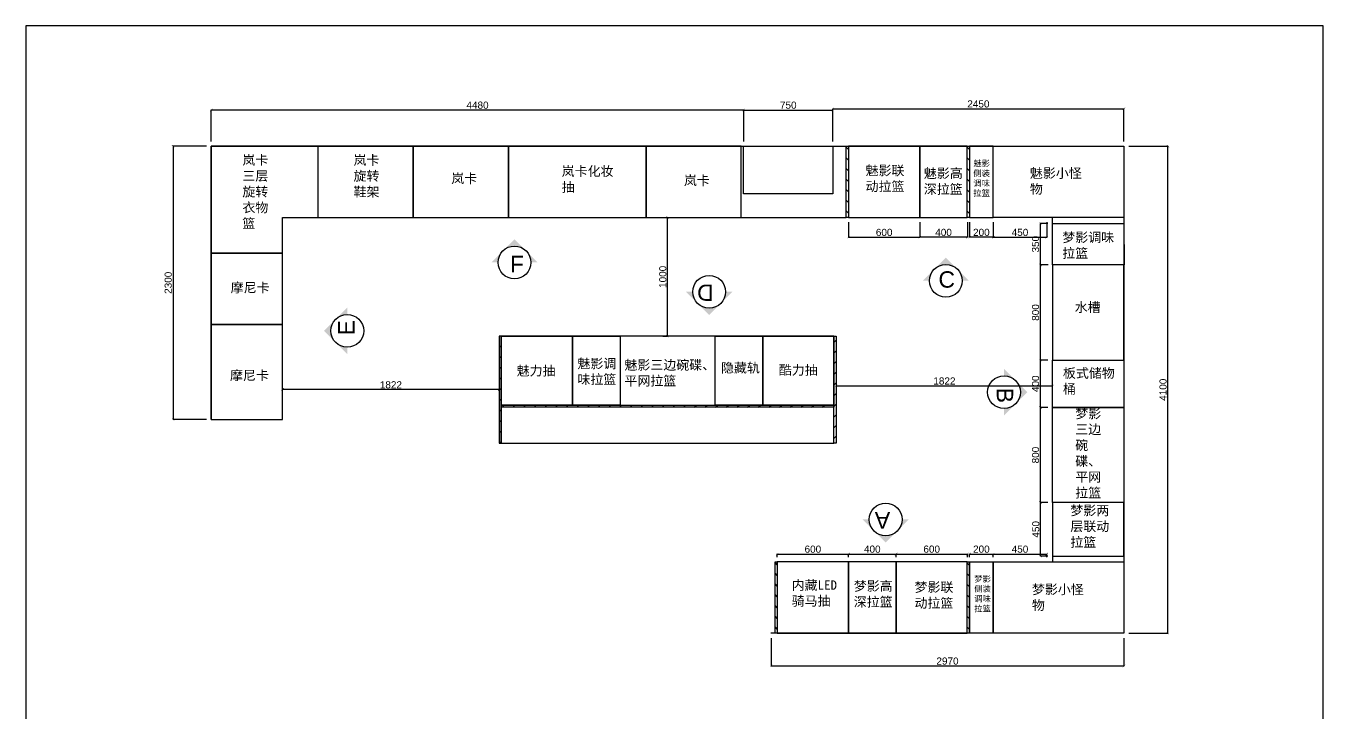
# Model space of a CAD drawing. Header units: millimetres. Extents: x 0 to 1097966, y -63096 to 223085.
# Drawn here: x 1057271 to 1068186, y 213225 to 219000 of the extents above; entities that cross this region are included whole.
import ezdxf

# ---------------------------------------------------------------- set-up
doc = ezdxf.new("R2010")
doc.units = ezdxf.units.MM
doc.linetypes.add('1800', pattern=[200000, 100000, 100000])
doc.styles.get("Standard").update_dxf_attribs({"font": 'arial.ttf'})
doc.dimstyles.new('橱柜侧', dxfattribs={"dimtxt": 60, "dimasz": 20, "dimexe": 1.25, "dimexo": 40, "dimgap": 10, "dimtad": 1, "dimdec": 0, "dimtxsty": 'Standard', "dimblk": 'ARCHTICK', "dimcen": 2.5, "dimclrd": 1, "dimclre": 1, "dimadec": 0, "dimazin": 0, "dimtfac": 1, "dimtmove": 0, "dimatfit": 3, "dimfxl": 1, "dimarcsym": 0})
pattern_1 = [(135, (1265671.06, -779405.68), (-44.9012806, -44.9012806), [])]
pattern_2 = [(225, (2073171.28, 416317.41), (44.9012806, -44.9012806), [])]

# ---------------------------------------------------------------- blocks, each defined once
blk = doc.blocks.new('_ArchTick')
at = {"color": 0, "linetype": 'ByBlock', "const_width": 0.15}
blk.add_lwpolyline([(-0.5, -0.5), (0.5, 0.5)], dxfattribs=at)
blk = doc.blocks.new('*D256')
at = {"color": 1, "lineweight": -2, "transparency": 16777216}
for p, q in [((1063541, 213848), (1063541, 213612)), ((1066511, 213848), (1066511, 213612)), ((1063541, 213613), (1066511, 213613))]:
    blk.add_line(p, q, dxfattribs=at)
at = {"layer": 'Defpoints', "color": 0, "linetype": '1800', "lineweight": -2, "transparency": 16777216}
for p in [(1063541, 213888), (1066511, 213888), (1066511, 213613)]:
    blk.add_point(p, dxfattribs=at)
at = {"color": 1, "linetype": '1800', "lineweight": -2, "transparency": 16777216, "xscale": 20, "yscale": 20, "zscale": 20, "rotation": 180}
blk.add_blockref('_ArchTick', (1063541, 213613), dxfattribs=at)
at = {"color": 1, "linetype": '1800', "lineweight": -2, "transparency": 16777216, "xscale": 20, "yscale": 20, "zscale": 20}
blk.add_blockref('_ArchTick', (1066511, 213613), dxfattribs=at)
at = {"color": 0, "linetype": '1800', "transparency": 16777216, "insert": (1065026, 213654), "char_height": 60, "attachment_point": 5}
blk.add_mtext('2970', dxfattribs=at)
blk = doc.blocks.new('*D257')
at = {"color": 1, "lineweight": -2, "transparency": 16777216}
for p, q in [((1066551, 217988), (1066882, 217988)), ((1066881, 213888), (1066881, 217988)), ((1066551, 213888), (1066882, 213888))]:
    blk.add_line(p, q, dxfattribs=at)
at = {"layer": 'Defpoints', "color": 0, "linetype": '1800', "lineweight": -2, "transparency": 16777216}
for p in [(1066511, 217988), (1066881, 217988), (1066511, 213888)]:
    blk.add_point(p, dxfattribs=at)
at = {"color": 1, "linetype": '1800', "lineweight": -2, "transparency": 16777216, "xscale": 20, "yscale": 20, "zscale": 20}
for p, rotation in [((1066881, 217988), 90), ((1066881, 213888), 270)]:
    blk.add_blockref('_ArchTick', p, dxfattribs=dict(at, rotation=rotation))
at = {"color": 0, "linetype": '1800', "transparency": 16777216, "insert": (1066840, 215938), "char_height": 60, "attachment_point": 5, "rotation": 90}
blk.add_mtext('4100', dxfattribs=at)
blk = doc.blocks.new('*D258')
at = {"color": 1, "lineweight": -2, "transparency": 16777216}
for p, q in [((1064061, 218028), (1064061, 218303)), ((1064061, 218302), (1066511, 218302)), ((1066511, 218028), (1066511, 218303))]:
    blk.add_line(p, q, dxfattribs=at)
at = {"layer": 'Defpoints', "color": 0, "linetype": '1800', "lineweight": -2, "transparency": 16777216}
for p in [(1066511, 218302), (1064061, 217988), (1066511, 217988)]:
    blk.add_point(p, dxfattribs=at)
at = {"color": 1, "linetype": '1800', "lineweight": -2, "transparency": 16777216, "xscale": 20, "yscale": 20, "zscale": 20, "rotation": 180}
blk.add_blockref('_ArchTick', (1064061, 218302), dxfattribs=at)
at = {"color": 1, "linetype": '1800', "lineweight": -2, "transparency": 16777216, "xscale": 20, "yscale": 20, "zscale": 20}
blk.add_blockref('_ArchTick', (1066511, 218302), dxfattribs=at)
at = {"color": 0, "linetype": '1800', "transparency": 16777216, "insert": (1065286, 218343), "char_height": 60, "attachment_point": 5}
blk.add_mtext('2450', dxfattribs=at)
blk = doc.blocks.new('*D259')
at = {"color": 1, "lineweight": -2, "transparency": 16777216}
for p, q in [((1058831, 218028), (1058831, 218293)), ((1063311, 218292), (1058831, 218292)), ((1063311, 218028), (1063311, 218293))]:
    blk.add_line(p, q, dxfattribs=at)
at = {"layer": 'Defpoints', "color": 0, "linetype": '1800', "lineweight": -2, "transparency": 16777216}
for p in [(1058831, 218292), (1058831, 217988), (1063311, 217988)]:
    blk.add_point(p, dxfattribs=at)
at = {"color": 1, "linetype": '1800', "lineweight": -2, "transparency": 16777216, "xscale": 20, "yscale": 20, "zscale": 20, "rotation": 180}
blk.add_blockref('_ArchTick', (1058831, 218292), dxfattribs=at)
at = {"color": 1, "linetype": '1800', "lineweight": -2, "transparency": 16777216, "xscale": 20, "yscale": 20, "zscale": 20}
blk.add_blockref('_ArchTick', (1063311, 218292), dxfattribs=at)
at = {"color": 0, "linetype": '1800', "transparency": 16777216, "insert": (1061071, 218333), "char_height": 60, "attachment_point": 5}
blk.add_mtext('4480', dxfattribs=at)
blk = doc.blocks.new('*D260')
at = {"color": 1, "lineweight": -2, "transparency": 16777216}
for p, q in [((1063311, 218028), (1063311, 218293)), ((1063311, 218292), (1064061, 218292)), ((1064061, 218028), (1064061, 218293))]:
    blk.add_line(p, q, dxfattribs=at)
at = {"layer": 'Defpoints', "color": 0, "linetype": '1800', "lineweight": -2, "transparency": 16777216}
for p in [(1064061, 218292), (1063311, 217988), (1064061, 217988)]:
    blk.add_point(p, dxfattribs=at)
at = {"color": 1, "linetype": '1800', "lineweight": -2, "transparency": 16777216, "xscale": 20, "yscale": 20, "zscale": 20, "rotation": 180}
blk.add_blockref('_ArchTick', (1063311, 218292), dxfattribs=at)
at = {"color": 1, "linetype": '1800', "lineweight": -2, "transparency": 16777216, "xscale": 20, "yscale": 20, "zscale": 20}
blk.add_blockref('_ArchTick', (1064061, 218292), dxfattribs=at)
at = {"color": 0, "linetype": '1800', "transparency": 16777216, "insert": (1063686, 218333), "char_height": 60, "attachment_point": 5}
blk.add_mtext('750', dxfattribs=at)
blk = doc.blocks.new('*D261')
at = {"color": 1, "lineweight": -2, "transparency": 16777216}
for p, q in [((1058791, 217988), (1058507, 217988)), ((1058509, 217988), (1058509, 215688)), ((1058791, 215688), (1058507, 215688))]:
    blk.add_line(p, q, dxfattribs=at)
at = {"layer": 'Defpoints', "color": 0, "linetype": '1800', "lineweight": -2, "transparency": 16777216}
for p in [(1058831, 217988), (1058509, 215688), (1058831, 215688)]:
    blk.add_point(p, dxfattribs=at)
at = {"color": 1, "linetype": '1800', "lineweight": -2, "transparency": 16777216, "xscale": 20, "yscale": 20, "zscale": 20}
for p, rotation in [((1058509, 217988), 90), ((1058509, 215688), 270)]:
    blk.add_blockref('_ArchTick', p, dxfattribs=dict(at, rotation=rotation))
at = {"color": 0, "linetype": '1800', "transparency": 16777216, "insert": (1058468, 216838), "char_height": 60, "attachment_point": 5, "rotation": 90}
blk.add_mtext('2300', dxfattribs=at)
blk = doc.blocks.new('*D262')
at = {"color": 1, "lineweight": -2, "transparency": 16777216}
for p, q in [((1063593, 214528), (1063593, 214557)), ((1063593, 214555), (1064193, 214555)), ((1064193, 214528), (1064193, 214557))]:
    blk.add_line(p, q, dxfattribs=at)
at = {"layer": 'Defpoints', "color": 0, "linetype": '1800', "lineweight": -2, "transparency": 16777216}
for p in [(1064193, 214555), (1063593, 214488), (1064193, 214488)]:
    blk.add_point(p, dxfattribs=at)
at = {"color": 1, "linetype": '1800', "lineweight": -2, "transparency": 16777216, "xscale": 20, "yscale": 20, "zscale": 20, "rotation": 180}
blk.add_blockref('_ArchTick', (1063593, 214555), dxfattribs=at)
at = {"color": 1, "linetype": '1800', "lineweight": -2, "transparency": 16777216, "xscale": 20, "yscale": 20, "zscale": 20}
blk.add_blockref('_ArchTick', (1064193, 214555), dxfattribs=at)
at = {"color": 0, "linetype": '1800', "transparency": 16777216, "insert": (1063893, 214596), "char_height": 60, "attachment_point": 5}
blk.add_mtext('600', dxfattribs=at)
blk = doc.blocks.new('*D263')
at = {"color": 1, "lineweight": -2, "transparency": 16777216}
for p, q in [((1064193, 214528), (1064193, 214557)), ((1064193, 214555), (1064593, 214555)), ((1064593, 214528), (1064593, 214557))]:
    blk.add_line(p, q, dxfattribs=at)
at = {"layer": 'Defpoints', "color": 0, "linetype": '1800', "lineweight": -2, "transparency": 16777216}
for p in [(1064593, 214555), (1064193, 214488), (1064593, 214488)]:
    blk.add_point(p, dxfattribs=at)
at = {"color": 1, "linetype": '1800', "lineweight": -2, "transparency": 16777216, "xscale": 20, "yscale": 20, "zscale": 20, "rotation": 180}
blk.add_blockref('_ArchTick', (1064193, 214555), dxfattribs=at)
at = {"color": 1, "linetype": '1800', "lineweight": -2, "transparency": 16777216, "xscale": 20, "yscale": 20, "zscale": 20}
blk.add_blockref('_ArchTick', (1064593, 214555), dxfattribs=at)
at = {"color": 0, "linetype": '1800', "transparency": 16777216, "insert": (1064393, 214596), "char_height": 60, "attachment_point": 5}
blk.add_mtext('400', dxfattribs=at)
blk = doc.blocks.new('*D264')
at = {"color": 1, "lineweight": -2, "transparency": 16777216}
for p, q in [((1064593, 214528), (1064593, 214557)), ((1064593, 214555), (1065193, 214555)), ((1065193, 214528), (1065193, 214557))]:
    blk.add_line(p, q, dxfattribs=at)
at = {"layer": 'Defpoints', "color": 0, "linetype": '1800', "lineweight": -2, "transparency": 16777216}
for p in [(1065193, 214555), (1064593, 214488), (1065193, 214488)]:
    blk.add_point(p, dxfattribs=at)
at = {"color": 1, "linetype": '1800', "lineweight": -2, "transparency": 16777216, "xscale": 20, "yscale": 20, "zscale": 20, "rotation": 180}
blk.add_blockref('_ArchTick', (1064593, 214555), dxfattribs=at)
at = {"color": 1, "linetype": '1800', "lineweight": -2, "transparency": 16777216, "xscale": 20, "yscale": 20, "zscale": 20}
blk.add_blockref('_ArchTick', (1065193, 214555), dxfattribs=at)
at = {"color": 0, "linetype": '1800', "transparency": 16777216, "insert": (1064893, 214596), "char_height": 60, "attachment_point": 5}
blk.add_mtext('600', dxfattribs=at)
blk = doc.blocks.new('*D265')
at = {"color": 1, "lineweight": -2, "transparency": 16777216}
for p, q in [((1065211, 214528), (1065211, 214557)), ((1065211, 214555), (1065411, 214555)), ((1065411, 214528), (1065411, 214557))]:
    blk.add_line(p, q, dxfattribs=at)
at = {"layer": 'Defpoints', "color": 0, "linetype": '1800', "lineweight": -2, "transparency": 16777216}
for p in [(1065411, 214555), (1065211, 214488), (1065411, 214488)]:
    blk.add_point(p, dxfattribs=at)
at = {"color": 1, "linetype": '1800', "lineweight": -2, "transparency": 16777216, "xscale": 20, "yscale": 20, "zscale": 20, "rotation": 180}
blk.add_blockref('_ArchTick', (1065211, 214555), dxfattribs=at)
at = {"color": 1, "linetype": '1800', "lineweight": -2, "transparency": 16777216, "xscale": 20, "yscale": 20, "zscale": 20}
blk.add_blockref('_ArchTick', (1065411, 214555), dxfattribs=at)
at = {"color": 0, "linetype": '1800', "transparency": 16777216, "insert": (1065311, 214596), "char_height": 60, "attachment_point": 5}
blk.add_mtext('200', dxfattribs=at)
blk = doc.blocks.new('*D266')
at = {"color": 1, "lineweight": -2, "transparency": 16777216}
for p, q in [((1065411, 214528), (1065411, 214557)), ((1065411, 214555), (1065861, 214555)), ((1065861, 214528), (1065861, 214557))]:
    blk.add_line(p, q, dxfattribs=at)
at = {"layer": 'Defpoints', "color": 0, "linetype": '1800', "lineweight": -2, "transparency": 16777216}
for p in [(1065861, 214555), (1065411, 214488), (1065861, 214488)]:
    blk.add_point(p, dxfattribs=at)
at = {"color": 1, "linetype": '1800', "lineweight": -2, "transparency": 16777216, "xscale": 20, "yscale": 20, "zscale": 20, "rotation": 180}
blk.add_blockref('_ArchTick', (1065411, 214555), dxfattribs=at)
at = {"color": 1, "linetype": '1800', "lineweight": -2, "transparency": 16777216, "xscale": 20, "yscale": 20, "zscale": 20}
blk.add_blockref('_ArchTick', (1065861, 214555), dxfattribs=at)
at = {"color": 0, "linetype": '1800', "transparency": 16777216, "insert": (1065636, 214596), "char_height": 60, "attachment_point": 5}
blk.add_mtext('450', dxfattribs=at)
blk = doc.blocks.new('*D267')
at = {"color": 1, "lineweight": -2, "transparency": 16777216}
for p, q in [((1065871, 214988), (1065808, 214988)), ((1065809, 214538), (1065809, 214988)), ((1065871, 214538), (1065808, 214538))]:
    blk.add_line(p, q, dxfattribs=at)
at = {"layer": 'Defpoints', "color": 0, "linetype": '1800', "lineweight": -2, "transparency": 16777216}
for p in [(1065809, 214988), (1065911, 214988), (1065911, 214538)]:
    blk.add_point(p, dxfattribs=at)
at = {"color": 1, "linetype": '1800', "lineweight": -2, "transparency": 16777216, "xscale": 20, "yscale": 20, "zscale": 20}
for p, rotation in [((1065809, 214988), 90), ((1065809, 214538), 270)]:
    blk.add_blockref('_ArchTick', p, dxfattribs=dict(at, rotation=rotation))
at = {"color": 0, "linetype": '1800', "transparency": 16777216, "insert": (1065769, 214763), "char_height": 60, "attachment_point": 5, "rotation": 90}
blk.add_mtext('450', dxfattribs=at)
blk = doc.blocks.new('*D268')
at = {"color": 1, "lineweight": -2, "transparency": 16777216}
for p, q in [((1065871, 215788), (1065807, 215788)), ((1065808, 214988), (1065808, 215788)), ((1065871, 214988), (1065807, 214988))]:
    blk.add_line(p, q, dxfattribs=at)
at = {"layer": 'Defpoints', "color": 0, "linetype": '1800', "lineweight": -2, "transparency": 16777216}
for p in [(1065808, 215788), (1065911, 215788), (1065911, 214988)]:
    blk.add_point(p, dxfattribs=at)
at = {"color": 1, "linetype": '1800', "lineweight": -2, "transparency": 16777216, "xscale": 20, "yscale": 20, "zscale": 20}
for p, rotation in [((1065808, 215788), 90), ((1065808, 214988), 270)]:
    blk.add_blockref('_ArchTick', p, dxfattribs=dict(at, rotation=rotation))
at = {"color": 0, "linetype": '1800', "transparency": 16777216, "insert": (1065767, 215388), "char_height": 60, "attachment_point": 5, "rotation": 90}
blk.add_mtext('800', dxfattribs=at)
blk = doc.blocks.new('*D269')
at = {"color": 1, "lineweight": -2, "transparency": 16777216}
for p, q in [((1065871, 216188), (1065807, 216188)), ((1065808, 215788), (1065808, 216188)), ((1065871, 215788), (1065807, 215788))]:
    blk.add_line(p, q, dxfattribs=at)
at = {"layer": 'Defpoints', "color": 0, "linetype": '1800', "lineweight": -2, "transparency": 16777216}
for p in [(1065808, 216188), (1065911, 216188), (1065911, 215788)]:
    blk.add_point(p, dxfattribs=at)
at = {"color": 1, "linetype": '1800', "lineweight": -2, "transparency": 16777216, "xscale": 20, "yscale": 20, "zscale": 20}
for p, rotation in [((1065808, 216188), 90), ((1065808, 215788), 270)]:
    blk.add_blockref('_ArchTick', p, dxfattribs=dict(at, rotation=rotation))
at = {"color": 0, "linetype": '1800', "transparency": 16777216, "insert": (1065767, 215988), "char_height": 60, "attachment_point": 5, "rotation": 90}
blk.add_mtext('400', dxfattribs=at)
blk = doc.blocks.new('*D270')
at = {"color": 1, "lineweight": -2, "transparency": 16777216}
for p, q in [((1065873, 216988), (1065807, 216988)), ((1065808, 216188), (1065808, 216988)), ((1065871, 216188), (1065807, 216188))]:
    blk.add_line(p, q, dxfattribs=at)
at = {"layer": 'Defpoints', "color": 0, "linetype": '1800', "lineweight": -2, "transparency": 16777216}
for p in [(1065808, 216988), (1065913, 216988), (1065911, 216188)]:
    blk.add_point(p, dxfattribs=at)
at = {"color": 1, "linetype": '1800', "lineweight": -2, "transparency": 16777216, "xscale": 20, "yscale": 20, "zscale": 20}
for p, rotation in [((1065808, 216988), 90), ((1065808, 216188), 270)]:
    blk.add_blockref('_ArchTick', p, dxfattribs=dict(at, rotation=rotation))
at = {"color": 0, "linetype": '1800', "transparency": 16777216, "insert": (1065767, 216588), "char_height": 60, "attachment_point": 5, "rotation": 90}
blk.add_mtext('800', dxfattribs=at)
blk = doc.blocks.new('*D271')
at = {"color": 1, "lineweight": -2, "transparency": 16777216}
for p, q in [((1065871, 217338), (1065807, 217338)), ((1065808, 216988), (1065808, 217338)), ((1065871, 216988), (1065807, 216988))]:
    blk.add_line(p, q, dxfattribs=at)
at = {"layer": 'Defpoints', "color": 0, "linetype": '1800', "lineweight": -2, "transparency": 16777216}
for p in [(1065808, 217338), (1065911, 217338), (1065911, 216988)]:
    blk.add_point(p, dxfattribs=at)
at = {"color": 1, "linetype": '1800', "lineweight": -2, "transparency": 16777216, "xscale": 20, "yscale": 20, "zscale": 20}
for p, rotation in [((1065808, 217338), 90), ((1065808, 216988), 270)]:
    blk.add_blockref('_ArchTick', p, dxfattribs=dict(at, rotation=rotation))
at = {"color": 0, "linetype": '1800', "transparency": 16777216, "insert": (1065767, 217163), "char_height": 60, "attachment_point": 5, "rotation": 90}
blk.add_mtext('350', dxfattribs=at)
blk = doc.blocks.new('*D272')
at = {"color": 1, "lineweight": -2, "transparency": 16777216}
for p, q in [((1065411, 217348), (1065411, 217220)), ((1065861, 217348), (1065861, 217220)), ((1065411, 217222), (1065861, 217222))]:
    blk.add_line(p, q, dxfattribs=at)
at = {"layer": 'Defpoints', "color": 0, "linetype": '1800', "lineweight": -2, "transparency": 16777216}
for p in [(1065411, 217388), (1065861, 217388), (1065861, 217222)]:
    blk.add_point(p, dxfattribs=at)
at = {"color": 1, "linetype": '1800', "lineweight": -2, "transparency": 16777216, "xscale": 20, "yscale": 20, "zscale": 20, "rotation": 180}
blk.add_blockref('_ArchTick', (1065411, 217222), dxfattribs=at)
at = {"color": 1, "linetype": '1800', "lineweight": -2, "transparency": 16777216, "xscale": 20, "yscale": 20, "zscale": 20}
blk.add_blockref('_ArchTick', (1065861, 217222), dxfattribs=at)
at = {"color": 0, "linetype": '1800', "transparency": 16777216, "insert": (1065636, 217262), "char_height": 60, "attachment_point": 5}
blk.add_mtext('450', dxfattribs=at)
blk = doc.blocks.new('*D273')
at = {"color": 1, "lineweight": -2, "transparency": 16777216}
for p, q in [((1065211, 217348), (1065211, 217220)), ((1065411, 217348), (1065411, 217220)), ((1065411, 217222), (1065211, 217222))]:
    blk.add_line(p, q, dxfattribs=at)
at = {"layer": 'Defpoints', "color": 0, "linetype": '1800', "lineweight": -2, "transparency": 16777216}
for p in [(1065211, 217388), (1065411, 217388), (1065211, 217222)]:
    blk.add_point(p, dxfattribs=at)
at = {"color": 1, "linetype": '1800', "lineweight": -2, "transparency": 16777216, "xscale": 20, "yscale": 20, "zscale": 20, "rotation": 180}
blk.add_blockref('_ArchTick', (1065211, 217222), dxfattribs=at)
at = {"color": 1, "linetype": '1800', "lineweight": -2, "transparency": 16777216, "xscale": 20, "yscale": 20, "zscale": 20}
blk.add_blockref('_ArchTick', (1065411, 217222), dxfattribs=at)
at = {"color": 0, "linetype": '1800', "transparency": 16777216, "insert": (1065311, 217262), "char_height": 60, "attachment_point": 5}
blk.add_mtext('200', dxfattribs=at)
blk = doc.blocks.new('*D274')
at = {"color": 1, "lineweight": -2, "transparency": 16777216}
for p, q in [((1064793, 217348), (1064793, 217220)), ((1065193, 217348), (1065193, 217220)), ((1065193, 217222), (1064793, 217222))]:
    blk.add_line(p, q, dxfattribs=at)
at = {"layer": 'Defpoints', "color": 0, "linetype": '1800', "lineweight": -2, "transparency": 16777216}
for p in [(1064793, 217388), (1065193, 217388), (1064793, 217222)]:
    blk.add_point(p, dxfattribs=at)
at = {"color": 1, "linetype": '1800', "lineweight": -2, "transparency": 16777216, "xscale": 20, "yscale": 20, "zscale": 20, "rotation": 180}
blk.add_blockref('_ArchTick', (1064793, 217222), dxfattribs=at)
at = {"color": 1, "linetype": '1800', "lineweight": -2, "transparency": 16777216, "xscale": 20, "yscale": 20, "zscale": 20}
blk.add_blockref('_ArchTick', (1065193, 217222), dxfattribs=at)
at = {"color": 0, "linetype": '1800', "transparency": 16777216, "insert": (1064993, 217262), "char_height": 60, "attachment_point": 5}
blk.add_mtext('400', dxfattribs=at)
blk = doc.blocks.new('*D275')
at = {"color": 1, "lineweight": -2, "transparency": 16777216}
for p, q in [((1064193, 217348), (1064193, 217220)), ((1064793, 217348), (1064793, 217220)), ((1064193, 217222), (1064793, 217222))]:
    blk.add_line(p, q, dxfattribs=at)
at = {"layer": 'Defpoints', "color": 0, "linetype": '1800', "lineweight": -2, "transparency": 16777216}
for p in [(1064193, 217388), (1064793, 217388), (1064793, 217222)]:
    blk.add_point(p, dxfattribs=at)
at = {"color": 1, "linetype": '1800', "lineweight": -2, "transparency": 16777216, "xscale": 20, "yscale": 20, "zscale": 20, "rotation": 180}
blk.add_blockref('_ArchTick', (1064193, 217222), dxfattribs=at)
at = {"color": 1, "linetype": '1800', "lineweight": -2, "transparency": 16777216, "xscale": 20, "yscale": 20, "zscale": 20}
blk.add_blockref('_ArchTick', (1064793, 217222), dxfattribs=at)
at = {"color": 0, "linetype": '1800', "transparency": 16777216, "insert": (1064493, 217262), "char_height": 60, "attachment_point": 5}
blk.add_mtext('600', dxfattribs=at)
blk = doc.blocks.new('*D276')
at = {"color": 1, "linetype": '1800', "lineweight": -2, "transparency": 16777216}
for p, q in [((1059431, 215950), (1059431, 215940)), ((1061253, 215939), (1059431, 215939)), ((1061253, 215950), (1061253, 215940))]:
    blk.add_line(p, q, dxfattribs=at)
at = {"layer": 'Defpoints', "color": 0, "linetype": '1800', "lineweight": -2, "transparency": 16777216}
for p in [(1059431, 215939), (1059431, 215910), (1061253, 215910)]:
    blk.add_point(p, dxfattribs=at)
at = {"color": 1, "linetype": '1800', "lineweight": -2, "transparency": 16777216, "xscale": 20, "yscale": 20, "zscale": 20, "rotation": 180}
blk.add_blockref('_ArchTick', (1059431, 215939), dxfattribs=at)
at = {"color": 1, "linetype": '1800', "lineweight": -2, "transparency": 16777216, "xscale": 20, "yscale": 20, "zscale": 20}
blk.add_blockref('_ArchTick', (1061253, 215939), dxfattribs=at)
at = {"color": 0, "linetype": '1800', "lineweight": -2, "transparency": 16777216, "insert": (1060342, 215979), "char_height": 60, "attachment_point": 5}
blk.add_mtext('1822', dxfattribs=at)
blk = doc.blocks.new('*D277')
at = {"color": 1, "linetype": '1800', "lineweight": -2, "transparency": 16777216}
for p, q in [((1064089, 215978), (1064089, 215971)), ((1064089, 215970), (1065911, 215970)), ((1065911, 215909), (1065911, 215971))]:
    blk.add_line(p, q, dxfattribs=at)
at = {"layer": 'Defpoints', "color": 0, "linetype": '1800', "lineweight": -2, "transparency": 16777216}
for p in [(1064089, 215938), (1065911, 215970), (1065911, 215869)]:
    blk.add_point(p, dxfattribs=at)
at = {"color": 1, "linetype": '1800', "lineweight": -2, "transparency": 16777216, "xscale": 20, "yscale": 20, "zscale": 20, "rotation": 180}
blk.add_blockref('_ArchTick', (1064089, 215970), dxfattribs=at)
at = {"color": 1, "linetype": '1800', "lineweight": -2, "transparency": 16777216, "xscale": 20, "yscale": 20, "zscale": 20}
blk.add_blockref('_ArchTick', (1065911, 215970), dxfattribs=at)
at = {"color": 0, "linetype": '1800', "lineweight": -2, "transparency": 16777216, "insert": (1065000, 216011), "char_height": 60, "attachment_point": 5}
blk.add_mtext('1822', dxfattribs=at)
blk = doc.blocks.new('*D278')
at = {"color": 1, "linetype": '1800', "lineweight": -2, "transparency": 16777216}
for p, q in [((1062631, 217388), (1062669, 217388)), ((1062671, 216388), (1062671, 217388)), ((1062631, 216388), (1062669, 216388))]:
    blk.add_line(p, q, dxfattribs=at)
at = {"layer": 'Defpoints', "color": 0, "linetype": '1800', "lineweight": -2, "transparency": 16777216}
for p in [(1062671, 217388), (1062671, 217388), (1062671, 216388)]:
    blk.add_point(p, dxfattribs=at)
at = {"color": 1, "linetype": '1800', "lineweight": -2, "transparency": 16777216, "xscale": 20, "yscale": 20, "zscale": 20}
for p, rotation in [((1062671, 217388), 90), ((1062671, 216388), 270)]:
    blk.add_blockref('_ArchTick', p, dxfattribs=dict(at, rotation=rotation))
at = {"color": 0, "linetype": '1800', "lineweight": -2, "transparency": 16777216, "insert": (1062630, 216888), "char_height": 60, "attachment_point": 5, "rotation": 90}
blk.add_mtext('1000', dxfattribs=at)

msp = doc.modelspace()

# ---------------------------------------------------------------- hatches: boundary and pattern name
h = msp.add_hatch()
h.set_pattern_fill('ANSI31', color=256, scale=20, angle=90)
h.set_pattern_definition([(135, (1266271.06, -775905.68), (-44.9012806, -44.9012806), [])])
h.paths.add_polyline_path([(1064174.652, 217988.091), (1064174.652, 217388.091), (1064192.652, 217388.091), (1064192.652, 217988.091)])
h = msp.add_hatch()
h.set_pattern_fill('ANSI31', color=256, scale=20, angle=90)
h.set_pattern_definition([(135, (1265671.06, -775905.68), (-44.9012806, -44.9012806), [])])
h.paths.add_polyline_path([(1065192.652, 217988.091), (1065192.652, 217388.091), (1065210.652, 217388.091), (1065210.652, 217988.091)])
h = msp.add_hatch(color=7)
h.paths.add_polyline_path([(1061381.887, 217204.571), (1061284.291, 217106.976, -0.414213562), (1061479.483, 217106.976)])
h.paths.add_polyline_path([(1061284.291, 217106.976), (1061186.696, 217009.38), (1061243.866, 217009.38, -0.198912367)])
h.paths.add_polyline_path([(1061479.483, 217106.976, -0.198912367), (1061519.908, 217009.38), (1061577.078, 217009.38)])
h = msp.add_hatch(color=7)
h.paths.add_polyline_path([(1065012.31, 217050.023), (1064914.715, 216952.428, -0.414213562), (1065109.906, 216952.428)])
h.paths.add_polyline_path([(1064914.715, 216952.428), (1064817.119, 216854.832), (1064874.289, 216854.832, -0.198912367)])
h.paths.add_polyline_path([(1065109.906, 216952.428, -0.198912367), (1065150.331, 216854.832), (1065207.502, 216854.832)])
h = msp.add_hatch(color=7)
h.paths.add_polyline_path([(1063020.812, 216567.077), (1063118.408, 216664.673, -0.414213562), (1062923.217, 216664.673)])
h.paths.add_polyline_path([(1063118.408, 216664.673), (1063216.003, 216762.269), (1063158.833, 216762.269, -0.198912367)])
h.paths.add_polyline_path([(1062923.217, 216664.673, -0.198912367), (1062882.791, 216762.269), (1062825.621, 216762.269)])
h = msp.add_hatch(color=7)
h.paths.add_polyline_path([(1059779.721, 216433.451), (1059877.317, 216335.856, -0.414213562), (1059877.317, 216531.047)])
h.paths.add_polyline_path([(1059877.317, 216335.856), (1059974.913, 216238.26), (1059974.913, 216295.43, -0.198912367)])
h.paths.add_polyline_path([(1059877.317, 216531.047, -0.198912367), (1059974.913, 216571.473), (1059974.913, 216628.643)])
h = msp.add_hatch()
h.set_pattern_fill('ANSI31', color=256, scale=20, angle=180)
h.set_pattern_definition([(225, (2073271.28, 416317.41), (44.9012806, -44.9012806), [])])
h.paths.add_polyline_path([(1061252.707, 216388.238), (1061252.707, 215488.238), (1061270.707, 215488.238), (1061270.707, 216388.238)])
h = msp.add_hatch()
h.set_pattern_fill('ANSI31', color=256, scale=20, angle=180)
h.set_pattern_definition(pattern_2)
h.paths.add_polyline_path([(1064070.707, 216388.238), (1064070.707, 215488.238), (1064088.707, 215488.238), (1064088.707, 216388.238)])
h = msp.add_hatch(color=7)
h.paths.add_polyline_path([(1065697.21, 215917.337), (1065599.614, 216014.932, -0.414213562), (1065599.614, 215819.741)])
h.paths.add_polyline_path([(1065599.614, 216014.932), (1065502.018, 216112.528), (1065502.018, 216055.358, -0.198912367)])
h.paths.add_polyline_path([(1065599.614, 215819.741, -0.198912367), (1065502.018, 215779.316), (1065502.018, 215722.145)])
h = msp.add_hatch()
h.set_pattern_fill('ANSI31', color=256, scale=20, angle=180)
h.set_pattern_definition(pattern_2)
h.paths.add_polyline_path([(1061270.707, 215790.238), (1061270.707, 215808.238), (1064070.707, 215808.238), (1064070.707, 215790.238)])
h = msp.add_hatch(color=7)
h.paths.add_polyline_path([(1064505.601, 214651.041), (1064603.197, 214748.636, -0.414213562), (1064408.005, 214748.636)])
h.paths.add_polyline_path([(1064603.197, 214748.636), (1064700.792, 214846.232), (1064643.622, 214846.232, -0.198912367)])
h.paths.add_polyline_path([(1064408.005, 214748.636, -0.198912367), (1064367.58, 214846.232), (1064310.41, 214846.232)])
h = msp.add_hatch()
h.set_pattern_fill('ANSI31', color=256, scale=20, angle=90)
h.set_pattern_definition(pattern_1)
h.paths.add_polyline_path([(1063574.652, 214488.091), (1063574.652, 213888.091), (1063592.652, 213888.091), (1063592.652, 214488.091)])
h = msp.add_hatch()
h.set_pattern_fill('ANSI31', color=256, scale=20, angle=90)
h.set_pattern_definition(pattern_1)
h.paths.add_polyline_path([(1065192.652, 214488.091), (1065192.652, 213888.091), (1065210.652, 213888.091), (1065210.652, 214488.091)])

# ---------------------------------------------------------------- linework, layer by layer
for p, q in [((1058830.652, 215688.091), (1058830.652, 217988.091)), ((1058830.652, 217988.091), (1063310.652, 217988.091)), ((1063310.652, 217988.091), (1064060.652, 217988.091)), ((1063310.656, 217588.091), (1063310.656, 217988.091)), ((1064060.652, 217988.091), (1064060.652, 217588.091)), ((1064060.652, 217988.091), (1066510.652, 217988.091)), ((1066510.652, 217988.091), (1066510.652, 213888.091)), ((1064060.656, 217588.091), (1063310.656, 217588.091)), ((1063290.652, 217388.091), (1064174.652, 217388.091)), ((1065910.652, 217338.135), (1065910.652, 217388.091)), ((1065910.652, 214538.091), (1065910.652, 214488.091)), ((1066510.652, 213888.091), (1063540.652, 213888.091))]:
    msp.add_line(p, q)
at = {"linetype": '1800', "lineweight": -2}
msp.add_lwpolyline([(1057270.898, 212755.672), (1068186.401, 212755.672), (1068186.401, 218999.829), (1057270.898, 218999.829)], close=True, dxfattribs=at)
for points in [[(1059430.652, 217088.091), (1059430.652, 217388.091), (1059730.652, 217388.091), (1059730.652, 217988.091), (1058830.652, 217988.091), (1058830.652, 217088.091), (1059430.652, 217088.091)], [(1059730.652, 217388.091), (1060530.652, 217388.091), (1060530.652, 217988.091), (1059730.652, 217988.091)], [(1060530.652, 217388.091), (1061330.652, 217388.091), (1061330.652, 217988.091), (1060530.652, 217988.091), (1060530.652, 217388.091)], [(1061330.652, 217388.091), (1062490.652, 217388.091), (1062490.652, 217988.091), (1061330.652, 217988.091), (1061330.652, 217388.091)], [(1062490.652, 217388.091), (1063290.652, 217388.091), (1063290.652, 217988.091), (1062490.652, 217988.091), (1062490.652, 217388.091)], [(1064174.652, 217988.091), (1064192.652, 217988.091), (1064192.652, 217388.091), (1064174.652, 217388.091), (1064174.652, 217988.091)], [(1064792.652, 217388.091), (1064792.652, 217988.091), (1064192.652, 217988.091), (1064192.652, 217388.091), (1064792.652, 217388.091)], [(1065192.652, 217988.091), (1064792.652, 217988.091), (1064792.652, 217388.091), (1065192.652, 217388.091), (1065192.652, 217988.091)], [(1065192.652, 217988.091), (1065210.652, 217988.091), (1065210.652, 217388.091), (1065192.652, 217388.091), (1065192.652, 217988.091)], [(1065210.652, 217388.091), (1065410.652, 217388.091), (1065410.652, 217988.091), (1065210.652, 217988.091), (1065210.652, 217388.091)], [(1065410.652, 217988.091), (1066510.652, 217988.091), (1066510.652, 217388.091), (1065410.652, 217388.091), (1065410.652, 217988.091)], [(1065910.652, 216988.091), (1065910.652, 217338.135), (1066510.652, 217338.135), (1066512.736, 216988.091), (1065912.736, 216988.091)], [(1058830.652, 216488.091), (1059430.652, 216488.091), (1059430.652, 217088.091), (1058830.652, 217088.091), (1058830.652, 216488.091)], [(1065910.652, 216988.091), (1065910.652, 216188.091), (1066510.652, 216188.091), (1066510.652, 216988.091), (1065910.652, 216988.091)], [(1058830.652, 215688.091), (1059430.652, 215688.091), (1059430.652, 216488.091), (1058830.652, 216488.091), (1058830.652, 215688.091)], [(1061270.707, 216388.238), (1061252.707, 216388.238), (1061252.707, 215488.238), (1061270.707, 215488.238), (1061270.707, 216388.238)], [(1064070.707, 215488.238), (1064070.707, 216388.238), (1061270.707, 216388.238), (1061270.707, 215488.238), (1064070.707, 215488.238)], [(1061270.707, 216388.238), (1061870.707, 216388.238), (1061870.707, 215808.238), (1061270.707, 215808.238), (1061270.707, 216388.238)], [(1061870.707, 216388.238), (1062270.707, 216388.238), (1062270.707, 215808.238), (1061870.707, 215808.238), (1061870.707, 216388.238)], [(1063070.707, 215808.238), (1063070.707, 216388.238), (1062270.707, 216388.238), (1062270.707, 215808.238), (1063070.707, 215808.238)], [(1063070.707, 216388.238), (1063470.707, 216388.238), (1063470.707, 215808.238), (1063070.707, 215808.238), (1063070.707, 216388.238)], [(1063470.707, 216388.238), (1064070.707, 216388.238), (1064070.707, 215808.238), (1063470.707, 215808.238), (1063470.707, 216388.238)], [(1064070.707, 216388.238), (1064088.707, 216388.238), (1064088.707, 215488.238), (1064070.707, 215488.238), (1064070.707, 216388.238)], [(1065910.652, 215788.091), (1065910.652, 216188.091), (1066510.652, 216188.091), (1066510.652, 215788.091), (1065910.652, 215788.091)], [(1064070.707, 215808.238), (1064070.707, 215790.238), (1061270.707, 215790.238), (1061270.707, 215808.238), (1064070.707, 215808.238)], [(1065910.652, 214988.091), (1065910.652, 215788.091), (1066510.652, 215788.091), (1066510.652, 214988.091), (1065910.652, 214988.091)], [(1065910.652, 214988.091), (1065910.652, 214538.091), (1066510.652, 214538.091), (1066510.652, 214988.091), (1065910.652, 214988.091)], [(1063574.652, 214488.091), (1063592.652, 214488.091), (1063592.652, 213888.091), (1063574.652, 213888.091), (1063574.652, 214488.091)], [(1064192.652, 213888.091), (1064192.652, 214488.091), (1063592.652, 214488.091), (1063592.652, 213888.091), (1064192.652, 213888.091)], [(1064592.652, 214488.091), (1064192.652, 214488.091), (1064192.652, 213888.091), (1064592.652, 213888.091), (1064592.652, 214488.091)], [(1065192.652, 213888.091), (1065192.652, 214488.091), (1064592.652, 214488.091), (1064592.652, 213888.091), (1065192.652, 213888.091)], [(1065192.652, 214488.091), (1065210.652, 214488.091), (1065210.652, 213888.091), (1065192.652, 213888.091), (1065192.652, 214488.091)], [(1065210.652, 214488.091), (1065410.652, 214488.091), (1065410.652, 213888.091), (1065210.652, 213888.091), (1065210.652, 214488.091)], [(1065410.652, 214488.091), (1066510.652, 214488.091), (1066510.652, 213888.091), (1065410.652, 213888.091), (1065410.652, 214488.091)]]:
    msp.add_lwpolyline(points)
at = {"color": 7}
for centre in [(1061381.887, 217009.38), (1063020.812, 216762.269), (1065012.31, 216854.832), (1059974.913, 216433.451), (1065502.018, 215917.337), (1064505.601, 214846.232)]:
    msp.add_circle(centre, 138.021, dxfattribs=at)

# ---------------------------------------------------------------- texts
at = {"color": 251, "true_color": 0x636466, "attachment_point": 1}
for s, insert, char_height, width in [('{\\f宋体|b0|i0|c134|p2;岚卡三层旋转衣物篮}', (1059092.074, 217911.393), 80, 283.06855), ('{\\f宋体|b0|i0|c134|p2;岚卡旋转鞋架}', (1060027.424, 217910.8), 80, 283.06855), ('{\\f宋体|b0|i0|c134|p2;魅影侧装调味拉篮}', (1065243.167, 217867.898), 50, 163.00182), ('{\\f宋体|b0|i0|c134|p2;岚卡}', (1060849.751, 217756.523), 80, 283.06855), ('{\\f宋体|b0|i0|c134|p2;岚卡化妆抽}', (1061778.987, 217817.055), 80, 437.84278), ('{\\f宋体|b0|i0|c134|p2;魅影联动拉篮}', (1064336.629, 217822.983), 80, 421.7969), ('{\\f宋体|b0|i0|c134|p2;魅影高深拉篮}', (1064826.945, 217799.858), 80, 421.7969), ('{\\f宋体|b0|i0|c134|p2;魅影小怪物}', (1065719.25, 217801.01), 80, 512.09345), ('{\\f宋体|b0|i0|c134|p2;岚卡}', (1062807.312, 217739.543), 80, 283.06855), ('{\\f宋体|b0|i0|c134|p2;梦影调味拉篮}', (1065992.037, 217260.66), 80, 453.62034), ('{\\f宋体|b0|i0|c134|p2;摩尼卡}', (1058994, 216837.08), 80, 421.7969), ('{\\f宋体|b0|i0|c134|p2;水槽}', (1066096.521, 216672.122), 80, 280.05151), ('{\\f宋体|b0|i0|c134|p2;魅力抽}', (1061400.587, 216137.81), 80, 389.2635), ('{\\f宋体|b0|i0|c134|p2;魅影调味拉篮}', (1061911.795, 216198.548), 80, 389.2635), ('{\\f宋体|b0|i0|c134|p2;魅影三边碗碟、平网拉篮}', (1062307.24, 216186.681), 80, 783.06775), ('{\\f宋体|b0|i0|c134|p2;隐藏轨}', (1063119.624, 216162.556), 80, 389.2635), ('{\\f宋体|b0|i0|c134|p2;酷力抽}', (1063606.395, 216144.111), 80, 494.93548), ('{\\f宋体|b0|i0|c134|p2;板式储物桶}', (1065997.52, 216117.782), 80, 453.62034), ('{\\f宋体|b0|i0|c134|p2;摩尼卡}', (1058988.047, 216098.926), 80, 421.7969), ('{\\f宋体|b0|i0|c134|p2;梦影三边碗碟、平网拉篮}', (1066101.13, 215777.664), 80, 280.05151), ('{\\f宋体|b0|i0|c134|p2;梦影两层联动拉篮}', (1066059.677, 214961.881), 80, 390.21715), ('{\\f宋体|b0|i0|c134|p2;内藏LED骑马抽}', (1063714.623, 214333.906), 80, 421.7969), ('{\\f宋体|b0|i0|c134|p2;梦影高深拉篮}', (1064237.375, 214325.869), 80, 421.7969), ('{\\f宋体|b0|i0|c134|p2;梦影联动拉篮}', (1064748.424, 214316.582), 80, 421.7969), ('{\\f宋体|b0|i0|c134|p2;梦影侧装调味拉篮}', (1065251.295, 214370.607), 50, 163.00182), ('{\\f宋体|b0|i0|c134|p2;梦影小怪物}', (1065736.159, 214297.51), 80, 512.09345)]:
    msp.add_mtext(s, dxfattribs=dict(at, insert=insert, char_height=char_height, width=width))
at = {"color": 7, "char_height": 138.021, "attachment_point": 1}
for s, insert in [('F', (1061344.285, 217064.921)), ('C', (1064949.964, 216935.118))]:
    msp.add_mtext(s, dxfattribs=dict(at, insert=insert))
for s, insert, rotation in [('D', (1063058.551, 216685.498), 180), ('E', (1059898.142, 216395.713), 90), ('B', (1065578.789, 215955.075), 270), ('A', (1064543.339, 214769.461), 180)]:
    msp.add_mtext(s, dxfattribs=dict(at, insert=insert, rotation=rotation))

# ---------------------------------------------------------------- dimensions: what is measured, and where the dimension line sits
for base, p1, p2, picture, middle in [((1058830.652, 218291.932), (1063310.652, 217988.091), (1058830.652, 217988.091), '*D259', (1061070.652, 218332.567)), ((1064060.652, 218291.932), (1063310.652, 217988.091), (1064060.652, 217988.091), '*D260', (1063685.652, 218332.567)), ((1066510.652, 218301.932), (1064060.652, 217988.091), (1066510.652, 217988.091), '*D258', (1065285.652, 218342.567)), ((1064792.652, 217221.547), (1064192.652, 217388.091), (1064792.652, 217388.091), '*D275', (1064492.652, 217262.181)), ((1064792.652, 217221.547), (1065192.652, 217388.091), (1064792.652, 217388.091), '*D274', (1064992.652, 217262.181)), ((1065210.652, 217221.547), (1065410.652, 217388.091), (1065210.652, 217388.091), '*D273', (1065310.652, 217262.181)), ((1065860.652, 217221.547), (1065410.652, 217388.091), (1065860.652, 217388.091), '*D272', (1065635.652, 217262.181)), ((1064192.652, 214555.451), (1063592.652, 214488.091), (1064192.652, 214488.091), '*D262', (1063892.652, 214596.086)), ((1064592.652, 214555.451), (1064192.652, 214488.091), (1064592.652, 214488.091), '*D263', (1064392.652, 214596.086)), ((1065192.652, 214555.451), (1064592.652, 214488.091), (1065192.652, 214488.091), '*D264', (1064892.652, 214596.086)), ((1065410.652, 214555.451), (1065210.652, 214488.091), (1065410.652, 214488.091), '*D265', (1065310.652, 214596.086)), ((1065860.652, 214555.451), (1065410.652, 214488.091), (1065860.652, 214488.091), '*D266', (1065635.652, 214596.086)), ((1066510.652, 213613.06), (1063540.652, 213888.091), (1066510.652, 213888.091), '*D256', (1065025.652, 213653.694))]:
    dim = msp.add_linear_dim(base=base, p1=p1, p2=p2, dimstyle='橱柜侧')
    dim.commit()
    dim.dimension.update_dxf_attribs({"geometry": picture, "text_midpoint": middle})
for base, p1, p2, picture, middle in [((1058508.569, 215688.091), (1058830.652, 217988.091), (1058830.652, 215688.091), '*D261', (1058467.914, 216838.091)), ((1066880.662, 217988.091), (1066510.652, 213888.091), (1066510.652, 217988.091), '*D257', (1066840.027, 215938.091)), ((1065808.057, 217338.135), (1065910.652, 216988.091), (1065910.652, 217338.135), '*D271', (1065767.402, 217163.113)), ((1065808.057, 216988.091), (1065910.652, 216188.091), (1065912.736, 216988.091), '*D270', (1065767.422, 216588.091)), ((1065808.057, 216188.091), (1065910.652, 215788.091), (1065910.652, 216188.091), '*D269', (1065767.422, 215988.091)), ((1065808.057, 215788.091), (1065910.652, 214988.091), (1065910.652, 215788.091), '*D268', (1065767.422, 215388.091)), ((1065809.307, 214988.091), (1065910.652, 214538.091), (1065910.652, 214988.091), '*D267', (1065768.672, 214763.091))]:
    dim = msp.add_linear_dim(base=base, p1=p1, p2=p2, angle=90, dimstyle='橱柜侧')
    dim.commit()
    dim.dimension.update_dxf_attribs({"geometry": picture, "text_midpoint": middle})
at = {"linetype": '1800', "lineweight": -2}
dim = msp.add_linear_dim(base=(1062670.707, 217388.091), p1=(1062670.707, 216388.238), p2=(1062670.707, 217388.091), angle=90, dimstyle='橱柜侧', dxfattribs=at)
dim.commit()
dim.dimension.update_dxf_attribs({"geometry": '*D278', "text_midpoint": (1062630.072, 216888.164)})
for base, p1, p2, picture, middle in [((1059430.652, 215938.5), (1061252.652, 215910.198), (1059430.652, 215910.198), '*D276', (1060341.652, 215979.135)), ((1065910.652, 215970.202), (1064088.707, 215938.238), (1065910.652, 215869.238), '*D277', (1064999.679, 216010.836))]:
    dim = msp.add_linear_dim(base=base, p1=p1, p2=p2, dimstyle='橱柜侧', dxfattribs=at)
    dim.commit()
    dim.dimension.update_dxf_attribs({"geometry": picture, "text_midpoint": middle})

doc.saveas('drawing.dxf')
